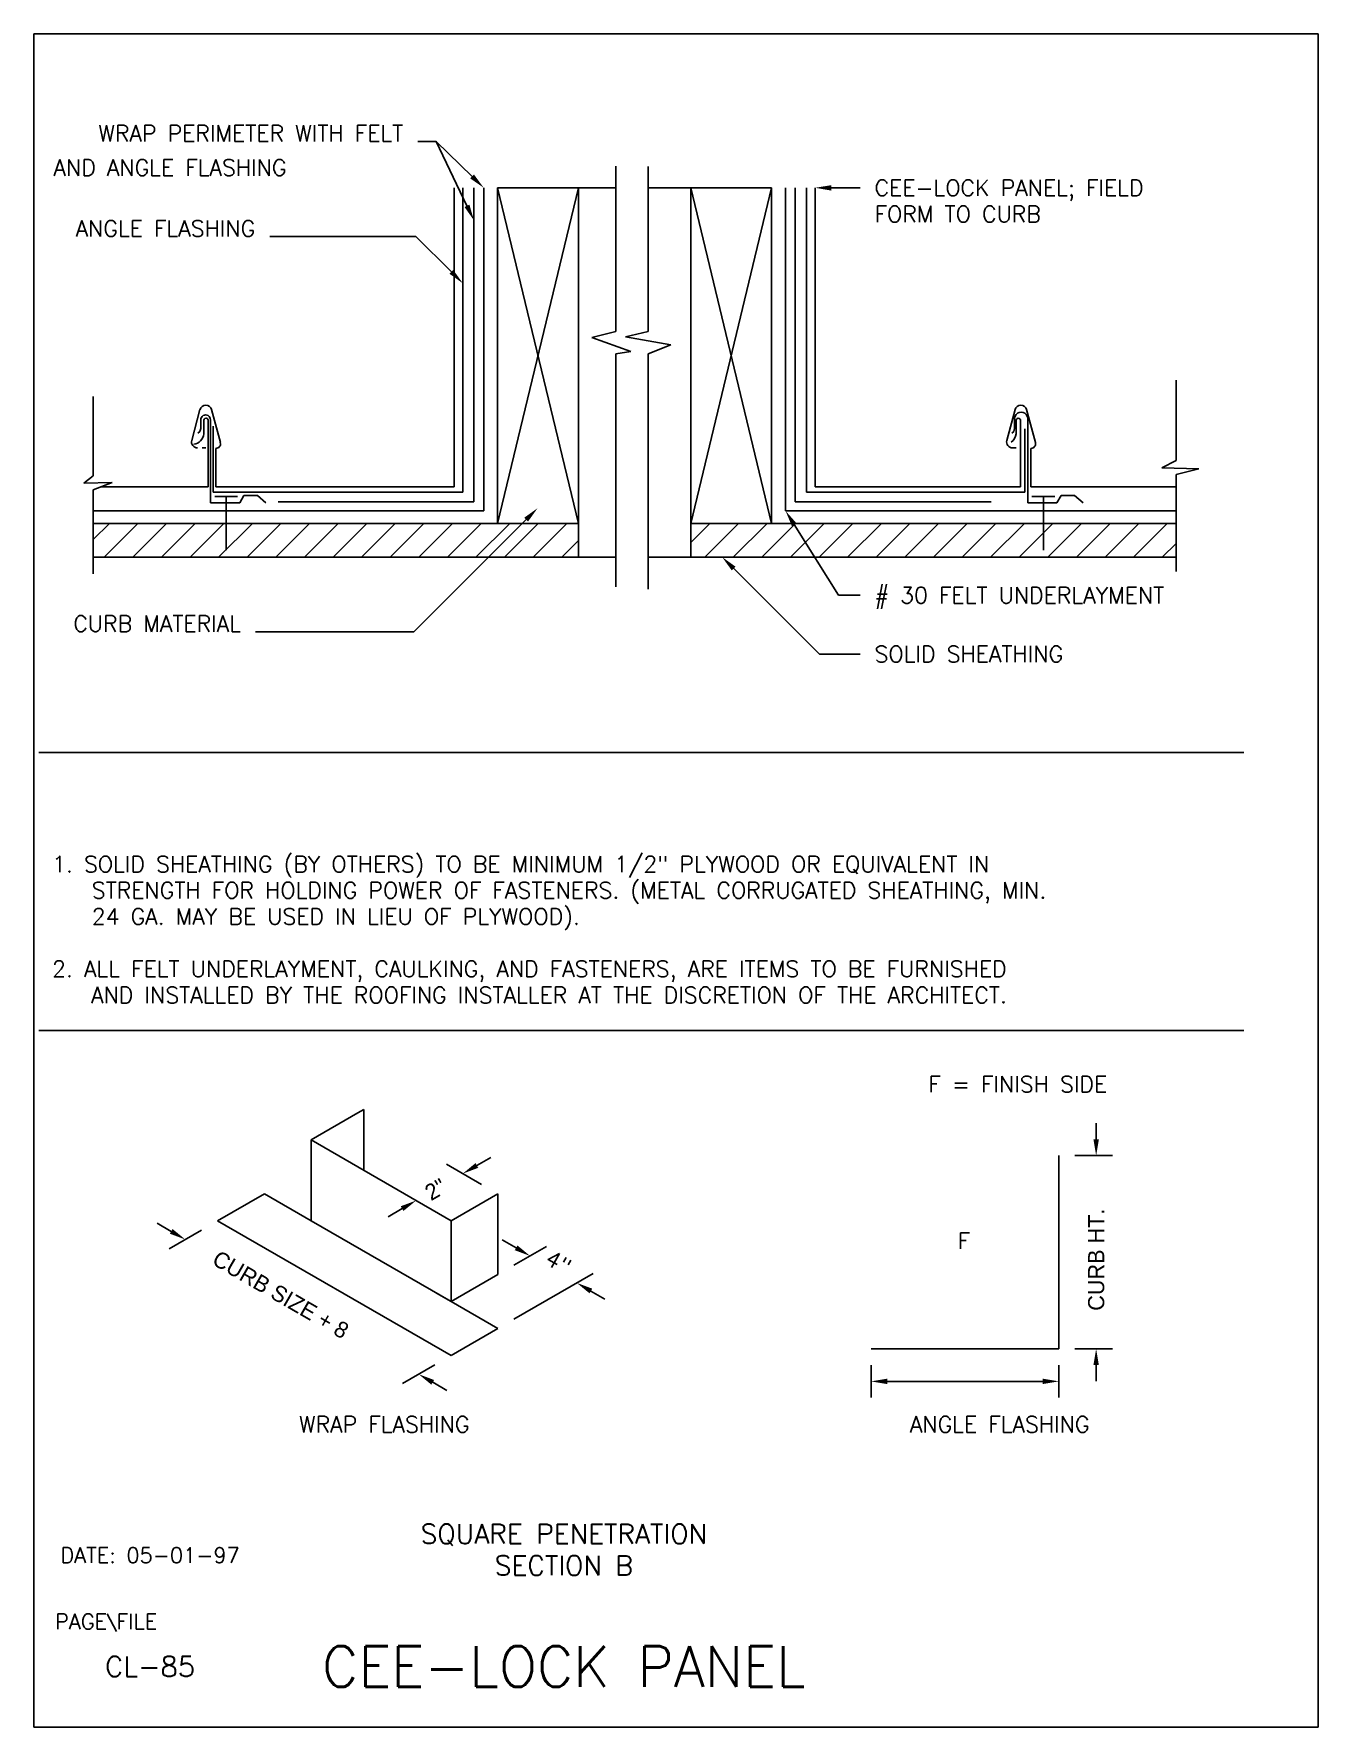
# Model space of a CAD drawing. Extents: x 0 to 23.8, y 0 to 31.4.
import ezdxf
from ezdxf.enums import TextEntityAlignment as Align

# ---------------------------------------------------------------- set-up
doc = ezdxf.new("R2010")
doc.units = 0
doc.header["$LTSCALE"] = 0.4
doc.header["$MEASUREMENT"] = 0
doc.layers.get('0').update_dxf_attribs({"linetype": 'CONTINUOUS'})
for name, color, linetype in [('BORDER', 7, 'CONTINUOUS'), ('CMP-FLSH', 7, 'CONTINUOUS'), ('DIM-TXT', 7, 'CONTINUOUS'), ('STRCTR', 7, 'CONTINUOUS')]:
    doc.layers.add(name, color=color, linetype=linetype)
doc.styles.add('ROMANS', font='romans', dxfattribs={"height": 0.3})

# ---------------------------------------------------------------- blocks, each defined once
blk = doc.blocks.new('*X0')
at = {"color": 0, "linetype": 'CONTINUOUS'}
for p, q in [((2.188, 22.871), (2.488, 23.17)), ((2.393, 22.545), (3.018, 23.17)), ((2.923, 22.545), (3.548, 23.17)), ((3.454, 22.545), (4.079, 23.17)), ((3.984, 22.545), (4.609, 23.17)), ((4.514, 22.545), (5.139, 23.17)), ((5.045, 22.545), (5.67, 23.17)), ((5.575, 22.545), (6.2, 23.17)), ((6.105, 22.545), (6.73, 23.17)), ((6.636, 22.545), (7.261, 23.17)), ((7.166, 22.545), (7.791, 23.17)), ((7.696, 22.545), (8.321, 23.17)), ((8.226, 22.545), (8.851, 23.17)), ((8.757, 22.545), (9.382, 23.17)), ((9.287, 22.545), (9.912, 23.17)), ((9.817, 22.545), (10.442, 23.17)), ((10.348, 22.545), (10.973, 23.17)), ((13.271, 22.817), (13.624, 23.17)), ((13.53, 22.545), (14.155, 23.17)), ((14.06, 22.545), (14.685, 23.17)), ((14.59, 22.545), (15.215, 23.17)), ((15.121, 22.545), (15.746, 23.17)), ((15.651, 22.545), (16.276, 23.17)), ((16.181, 22.545), (16.806, 23.17)), ((16.712, 22.545), (17.337, 23.17)), ((17.242, 22.545), (17.867, 23.17)), ((17.772, 22.545), (18.397, 23.17)), ((18.303, 22.545), (18.928, 23.17)), ((18.833, 22.545), (19.458, 23.17)), ((19.363, 22.545), (19.988, 23.17)), ((19.894, 22.545), (20.519, 23.17)), ((20.424, 22.545), (21.049, 23.17)), ((20.954, 22.545), (21.579, 23.17)), ((21.485, 22.545), (22.11, 23.17)), ((10.878, 22.545), (11.188, 22.856)), ((22.015, 22.545), (22.271, 22.801))]:
    blk.add_line(p, q, dxfattribs=at)

msp = doc.modelspace()

# ---------------------------------------------------------------- linework, layer by layer
at = {"color": 5, "linetype": 'CONTINUOUS'}
for p, q in [((0, 0), (0, 31.41)), ((0, 31.41), (23.82, 31.41)), ((23.82, 31.41), (23.82, 0)), ((23.82, 0), (0, 0))]:
    msp.add_line(p, q, dxfattribs=at)
at = {"color": 14, "linetype": 'CONTINUOUS'}
msp.add_line((3.124, 23.73), (3.192, 23.73), dxfattribs=at)
at = {"layer": 'BORDER', "color": 5}
for p, q in [((0.094, 18.082), (22.441, 18.082)), ((0.094, 12.922), (22.441, 12.922))]:
    msp.add_line(p, q, dxfattribs=at)
at = {"layer": 'BORDER', "color": 3, "linetype": 'CONTINUOUS'}
for p, q in [((19.703, 10.902), (19.703, 11.202)), ((8.216, 10.418), (8.476, 10.568)), ((19.31, 10.602), (20.003, 10.602)), ((6.83, 9.618), (6.571, 9.468)), ((2.547, 9.197), (2.288, 9.347)), ((19.31, 7.017), (20.003, 7.017)), ((15.527, 6.717), (15.527, 6.114)), ((19.01, 6.717), (19.01, 6.114)), ((19.703, 6.717), (19.703, 6.417)), ((7.397, 6.397), (7.657, 6.247)), ((18.71, 6.414), (15.827, 6.414))]:
    msp.add_line(p, q, dxfattribs=at)
for points in [[(19.653, 10.902), (19.753, 10.902), (19.703, 10.602)], [(8.191, 10.462), (8.241, 10.375), (7.956, 10.268)], [(6.805, 9.662), (6.855, 9.575), (7.09, 9.768)], [(2.572, 9.24), (2.522, 9.153), (2.807, 9.047)], [(19.653, 6.717), (19.753, 6.717), (19.703, 7.017)], [(7.422, 6.44), (7.372, 6.353), (7.137, 6.547)], [(15.827, 6.464), (15.827, 6.364), (15.527, 6.414)], [(18.71, 6.464), (18.71, 6.364), (19.01, 6.414)]]:
    msp.add_solid(points, dxfattribs=at)
at = {"layer": 'CMP-FLSH', "color": 1, "linetype": 'CONTINUOUS'}
for p, q in [((7.795, 28.555), (7.795, 23.006)), ((7.956, 28.555), (7.956, 22.907)), ((14.33, 28.555), (14.33, 22.907)), ((14.491, 28.555), (14.491, 23.006)), ((3.081, 24.44), (2.928, 23.869)), ((3.095, 24.251), (3.095, 24.092)), ((3.154, 24.242), (3.154, 23.991)), ((3.234, 23.006), (3.234, 24.242)), ((3.275, 24.251), (3.275, 22.708)), ((3.294, 24.44), (3.459, 23.827)), ((18.199, 24.44), (18.046, 23.869)), ((18.191, 24.251), (18.191, 24.092)), ((18.218, 24.242), (18.218, 23.991)), ((18.298, 23.006), (18.298, 24.242)), ((18.411, 24.44), (18.576, 23.827)), ((18.433, 24.251), (18.433, 22.708)), ((3.326, 24.135), (3.326, 22.907)), ((18.377, 24.083), (18.377, 22.907)), ((3.376, 23.006), (3.376, 23.719)), ((18.152, 23.73), (18.219, 23.73)), ((18.494, 23.006), (18.494, 23.719)), ((3.234, 23.006), (1.238, 23.006)), ((3.376, 23.006), (7.795, 23.006)), ((18.298, 23.006), (14.491, 23.006)), ((18.494, 23.006), (21.184, 23.006)), ((3.275, 22.708), (3.818, 22.708)), ((3.326, 22.907), (7.956, 22.907)), ((3.895, 22.847), (3.818, 22.708)), ((4.147, 22.847), (3.895, 22.847)), ((4.127, 22.847), (4.147, 22.847)), ((4.147, 22.847), (4.301, 22.708)), ((18.377, 22.907), (14.33, 22.907)), ((18.433, 22.708), (18.976, 22.708)), ((19.053, 22.847), (18.976, 22.708)), ((19.304, 22.847), (19.053, 22.847)), ((19.285, 22.847), (19.304, 22.847)), ((19.304, 22.847), (19.459, 22.708)), ((5.141, 10.894), (6.007, 11.394)), ((6.007, 11.394), (6.119, 11.458)), ((6.119, 11.458), (6.119, 10.329)), ((7.739, 9.394), (5.141, 10.894)), ((5.141, 10.894), (5.141, 9.394)), ((19.01, 10.602), (19.01, 7.017)), ((4.275, 9.894), (3.409, 9.394)), ((5.141, 9.394), (4.275, 9.894)), ((4.275, 9.894), (4.275, 9.894)), ((7.739, 9.394), (8.605, 9.894)), ((8.605, 9.894), (8.605, 8.394)), ((3.409, 9.394), (7.739, 6.894)), ((5.141, 9.394), (7.739, 7.894)), ((7.739, 9.394), (7.739, 7.894)), ((7.739, 7.894), (8.605, 8.394)), ((7.739, 7.894), (7.469, 8.049)), ((7.739, 7.894), (8.605, 7.394)), ((8.605, 7.394), (7.739, 6.894)), ((19.01, 7.017), (15.527, 7.017))]:
    msp.add_line(p, q, dxfattribs=at)
at = {"layer": 'CMP-FLSH', "color": 6, "linetype": 'CONTINUOUS'}
for p, q in [((8.163, 22.731), (8.163, 28.555)), ((8.343, 22.56), (8.343, 28.555)), ((13.943, 22.56), (13.943, 28.555)), ((14.123, 22.731), (14.123, 28.555)), ((3.354, 22.827), (3.779, 22.827)), ((3.567, 22.827), (3.567, 21.833)), ((4.532, 22.731), (8.163, 22.731)), ((17.754, 22.731), (14.123, 22.731)), ((18.512, 22.827), (18.937, 22.827)), ((18.725, 22.827), (18.725, 21.833)), ((8.343, 22.56), (1.101, 22.56)), ((13.943, 22.56), (21.184, 22.56))]:
    msp.add_line(p, q, dxfattribs=at)
at = {"layer": 'CMP-FLSH', "color": 1, "linetype": 'CONTINUOUS'}
for points in [[(3.095, 24.092, 0), (3.076, 24.035, 0), (3.043, 24.001, 0)], [(18.191, 24.092, 0), (18.173, 24.035, 0), (18.14, 24.001, 0)]]:
    msp.add_polyline3d(points, dxfattribs=at)
for centre, radius, start, end in [((3.188, 24.412), 0.11, 14.9983, 165.0017), ((18.305, 24.412), 0.11, 14.9983, 165.0017), ((3.185, 24.251), 0.09, 359.999, 180.001), ((3.194, 24.242), 0.04, 359.9965, 180.0035), ((18.312, 24.269), 0.122, 351.5205, 188.4795), ((18.258, 24.242), 0.04, 359.9965, 180.0035), ((2.937, 24.015), 0.219, 277.4588, 353.744), ((18, 24.015), 0.219, 304.9418, 353.7438), ((3.034, 23.84), 0.11, 165.0039, 269.9976), ((3.376, 23.805), 0.0854, 270.0023, 15.1772), ((18.152, 23.84), 0.11, 165.0039, 269.9976), ((18.494, 23.805), 0.0854, 270.0023, 15.1772)]:
    msp.add_arc(centre, radius, start, end, dxfattribs=at)
at = {"layer": 'DIM-TXT', "color": 3, "linetype": 'CONTINUOUS'}
for p, q in [((7.461, 29.415), (7.123, 29.415)), ((8.128, 28.765), (7.461, 29.415)), ((8.033, 28.22), (7.461, 29.415)), ((14.791, 28.553), (15.323, 28.553)), ((7.085, 27.649), (4.375, 27.649)), ((7.743, 26.996), (7.085, 27.649)), ((9.13, 22.4), (7.047, 20.319)), ((14.102, 22.306), (14.921, 20.996)), ((12.98, 21.491), (14.573, 19.906)), ((14.921, 20.996), (15.323, 20.996)), ((7.047, 20.319), (4.112, 20.319)), ((14.573, 19.906), (15.323, 19.906)), ((8.305, 10.067), (7.656, 10.442)), ((3.109, 9.221), (2.507, 8.873)), ((8.945, 8.89), (8.685, 9.04)), ((8.905, 8.567), (9.505, 8.913)), ((10.371, 8.413), (8.905, 7.567)), ((10.331, 8.09), (10.59, 7.94)), ((7.439, 6.721), (6.837, 6.373))]:
    msp.add_line(p, q, dxfattribs=at)
msp.add_point((7.057, 6.5), dxfattribs=at)
for points in [[(8.163, 28.801), (8.093, 28.729), (8.343, 28.555)], [(14.79, 28.503), (14.791, 28.603), (14.491, 28.555)], [(8.078, 28.242), (7.988, 28.198), (8.163, 27.949)], [(7.778, 27.031), (7.708, 26.96), (7.956, 26.784)], [(9.095, 22.435), (9.166, 22.365), (9.343, 22.612)], [(14.059, 22.28), (14.144, 22.333), (13.943, 22.56)], [(12.945, 21.456), (13.015, 21.527), (12.767, 21.703)], [(8.97, 8.934), (8.92, 8.847), (9.205, 8.74)], [(10.356, 8.134), (10.306, 8.047), (10.071, 8.24)]]:
    msp.add_solid(points, dxfattribs=at)
at = {"layer": 'STRCTR', "color": 2, "linetype": 'CONTINUOUS'}
for p, q in [((10.797, 25.891), (10.797, 28.955)), ((11.393, 25.891), (11.393, 28.951)), ((10.797, 25.891), (10.351, 25.78)), ((10.351, 25.78), (11.075, 25.516)), ((11.393, 25.891), (10.971, 25.792)), ((10.971, 25.792), (11.814, 25.643)), ((11.075, 25.516), (10.797, 25.474)), ((10.797, 25.474), (10.797, 21.15)), ((11.814, 25.643), (11.393, 25.474)), ((11.393, 25.474), (11.393, 21.108)), ((21.184, 23.497), (21.184, 24.985)), ((1.101, 23.214), (1.101, 24.683)), ((21.184, 23.497), (20.919, 23.361)), ((20.919, 23.361), (21.61, 23.339)), ((21.61, 23.339), (21.184, 23.237)), ((1.101, 23.214), (0.925, 23.077)), ((0.925, 23.077), (1.452, 23.088)), ((1.452, 23.088), (1.101, 22.954)), ((1.101, 22.954), (1.101, 21.396)), ((21.184, 23.237), (21.184, 21.439))]:
    msp.add_line(p, q, dxfattribs=at)
at = {"layer": 'STRCTR', "color": 4, "linetype": 'CONTINUOUS'}
for p, q in [((8.601, 28.555), (8.601, 22.328)), ((10.101, 28.555), (8.601, 22.328)), ((8.601, 28.555), (10.101, 22.328)), ((8.601, 28.555), (10.797, 28.555)), ((10.101, 21.703), (10.101, 28.555)), ((11.393, 28.555), (13.684, 28.555)), ((12.184, 21.703), (12.184, 28.555)), ((12.184, 28.555), (13.684, 22.328)), ((13.684, 28.555), (12.184, 22.328)), ((13.684, 28.555), (13.684, 22.328)), ((1.101, 22.328), (10.101, 22.328)), ((12.184, 22.328), (21.184, 22.328)), ((1.101, 21.703), (10.797, 21.703)), ((11.393, 21.703), (21.184, 21.703))]:
    msp.add_line(p, q, dxfattribs=at)

# ---------------------------------------------------------------- block references
msp.add_blockref('*X0', (-1.087, -0.842), dxfattribs=at)

# ---------------------------------------------------------------- texts
at = {"layer": 'BORDER', "color": 3, "linetype": 'CONTINUOUS'}
for s, rotation, p in [('2"', 30.0001, (7.366, 9.754)), ('CURB HT.', 90, (19.853, 7.724)), ('CURB SIZE + 8', 330, (3.283, 8.599))]:
    msp.add_text(s, height=0.3, rotation=rotation, dxfattribs=at).set_placement(p)
at = {"layer": 'BORDER', "color": 3, "linetype": 'CONTINUOUS', "style": 'ROMANS'}
for s, height, p in [('SQUARE PENETRATION', 0.36255, (9.829, 3.404)), ('SECTION B', 0.3625, (9.829, 2.817))]:
    msp.add_text(s, height=height, dxfattribs=at).set_placement(p, align=Align.CENTER)
msp.add_text('DATE: 05-01-97', height=0.2853, dxfattribs=at).set_placement((2.156, 3.188), align=Align.MIDDLE)
msp.add_text('PAGE\\FILE', height=0.2853, dxfattribs=at).set_placement((0.394, 1.815))
at = {"layer": 'BORDER', "color": 2, "linetype": 'CONTINUOUS', "style": 'ROMANS'}
msp.add_text('CL-85', height=0.375, dxfattribs=at).set_placement((2.156, 1.125), align=Align.MIDDLE)
at = {"layer": 'BORDER', "color": 5, "style": 'ROMANS'}
msp.add_text('CEE-LOCK PANEL', height=0.75, dxfattribs=at).set_placement((9.829, 1.125), align=Align.MIDDLE)
at = {"layer": 'DIM-TXT', "color": 3, "linetype": 'CONTINUOUS', "style": 'ROMANS'}
for s, p in [('WRAP PERIMETER WITH FELT', (6.853, 29.415)), ('ANGLE FLASHING', (4.105, 27.649)), ('CURB MATERIAL', (3.842, 20.319))]:
    msp.add_text(s, height=0.3, dxfattribs=at).set_placement(p, align=Align.RIGHT)
for s, p in [('AND ANGLE FLASHING', (0.365, 28.779)), ('CEE-LOCK PANEL; FIELD', (15.593, 28.403)), ('FORM TO CURB', (15.593, 27.917)), ('# 30 FELT UNDERLAYMENT', (15.593, 20.846)), ('SOLID SHEATHING', (15.593, 19.756)), ('1. SOLID SHEATHING (BY OTHERS) TO BE MINIMUM 1/2" PLYWOOD OR EQUIVALENT IN', (0.338, 15.858)), ('STRENGTH FOR HOLDING POWER OF FASTENERS. (METAL CORRUGATED SHEATHING, MIN.', (1.075, 15.373)), ('24 GA. MAY BE USED IN LIEU OF PLYWOOD).', (1.075, 14.887)), ('2. ALL FELT UNDERLAYMENT, CAULKING, AND FASTENERS, ARE ITEMS TO BE FURNISHED', (0.338, 13.915)), ('AND INSTALLED BY THE ROOFING INSTALLER AT THE DISCRETION OF THE ARCHITECT.', (1.062, 13.43)), ('F = FINISH SIDE', (16.591, 11.776)), ('F', (17.135, 8.872))]:
    msp.add_text(s, height=0.3, dxfattribs=at).set_placement(p)
msp.add_text('4"', height=0.3, rotation=330, dxfattribs=at).set_placement((9.655, 8.493), align=Align.CENTER)
at = {"layer": 'DIM-TXT', "color": 4, "linetype": 'CONTINUOUS', "style": 'ROMANS'}
for s, p in [('WRAP FLASHING', (6.498, 5.466)), ('ANGLE FLASHING', (17.914, 5.466))]:
    msp.add_text(s, height=0.3, dxfattribs=at).set_placement(p, align=Align.CENTER)

doc.saveas('drawing.dxf')
